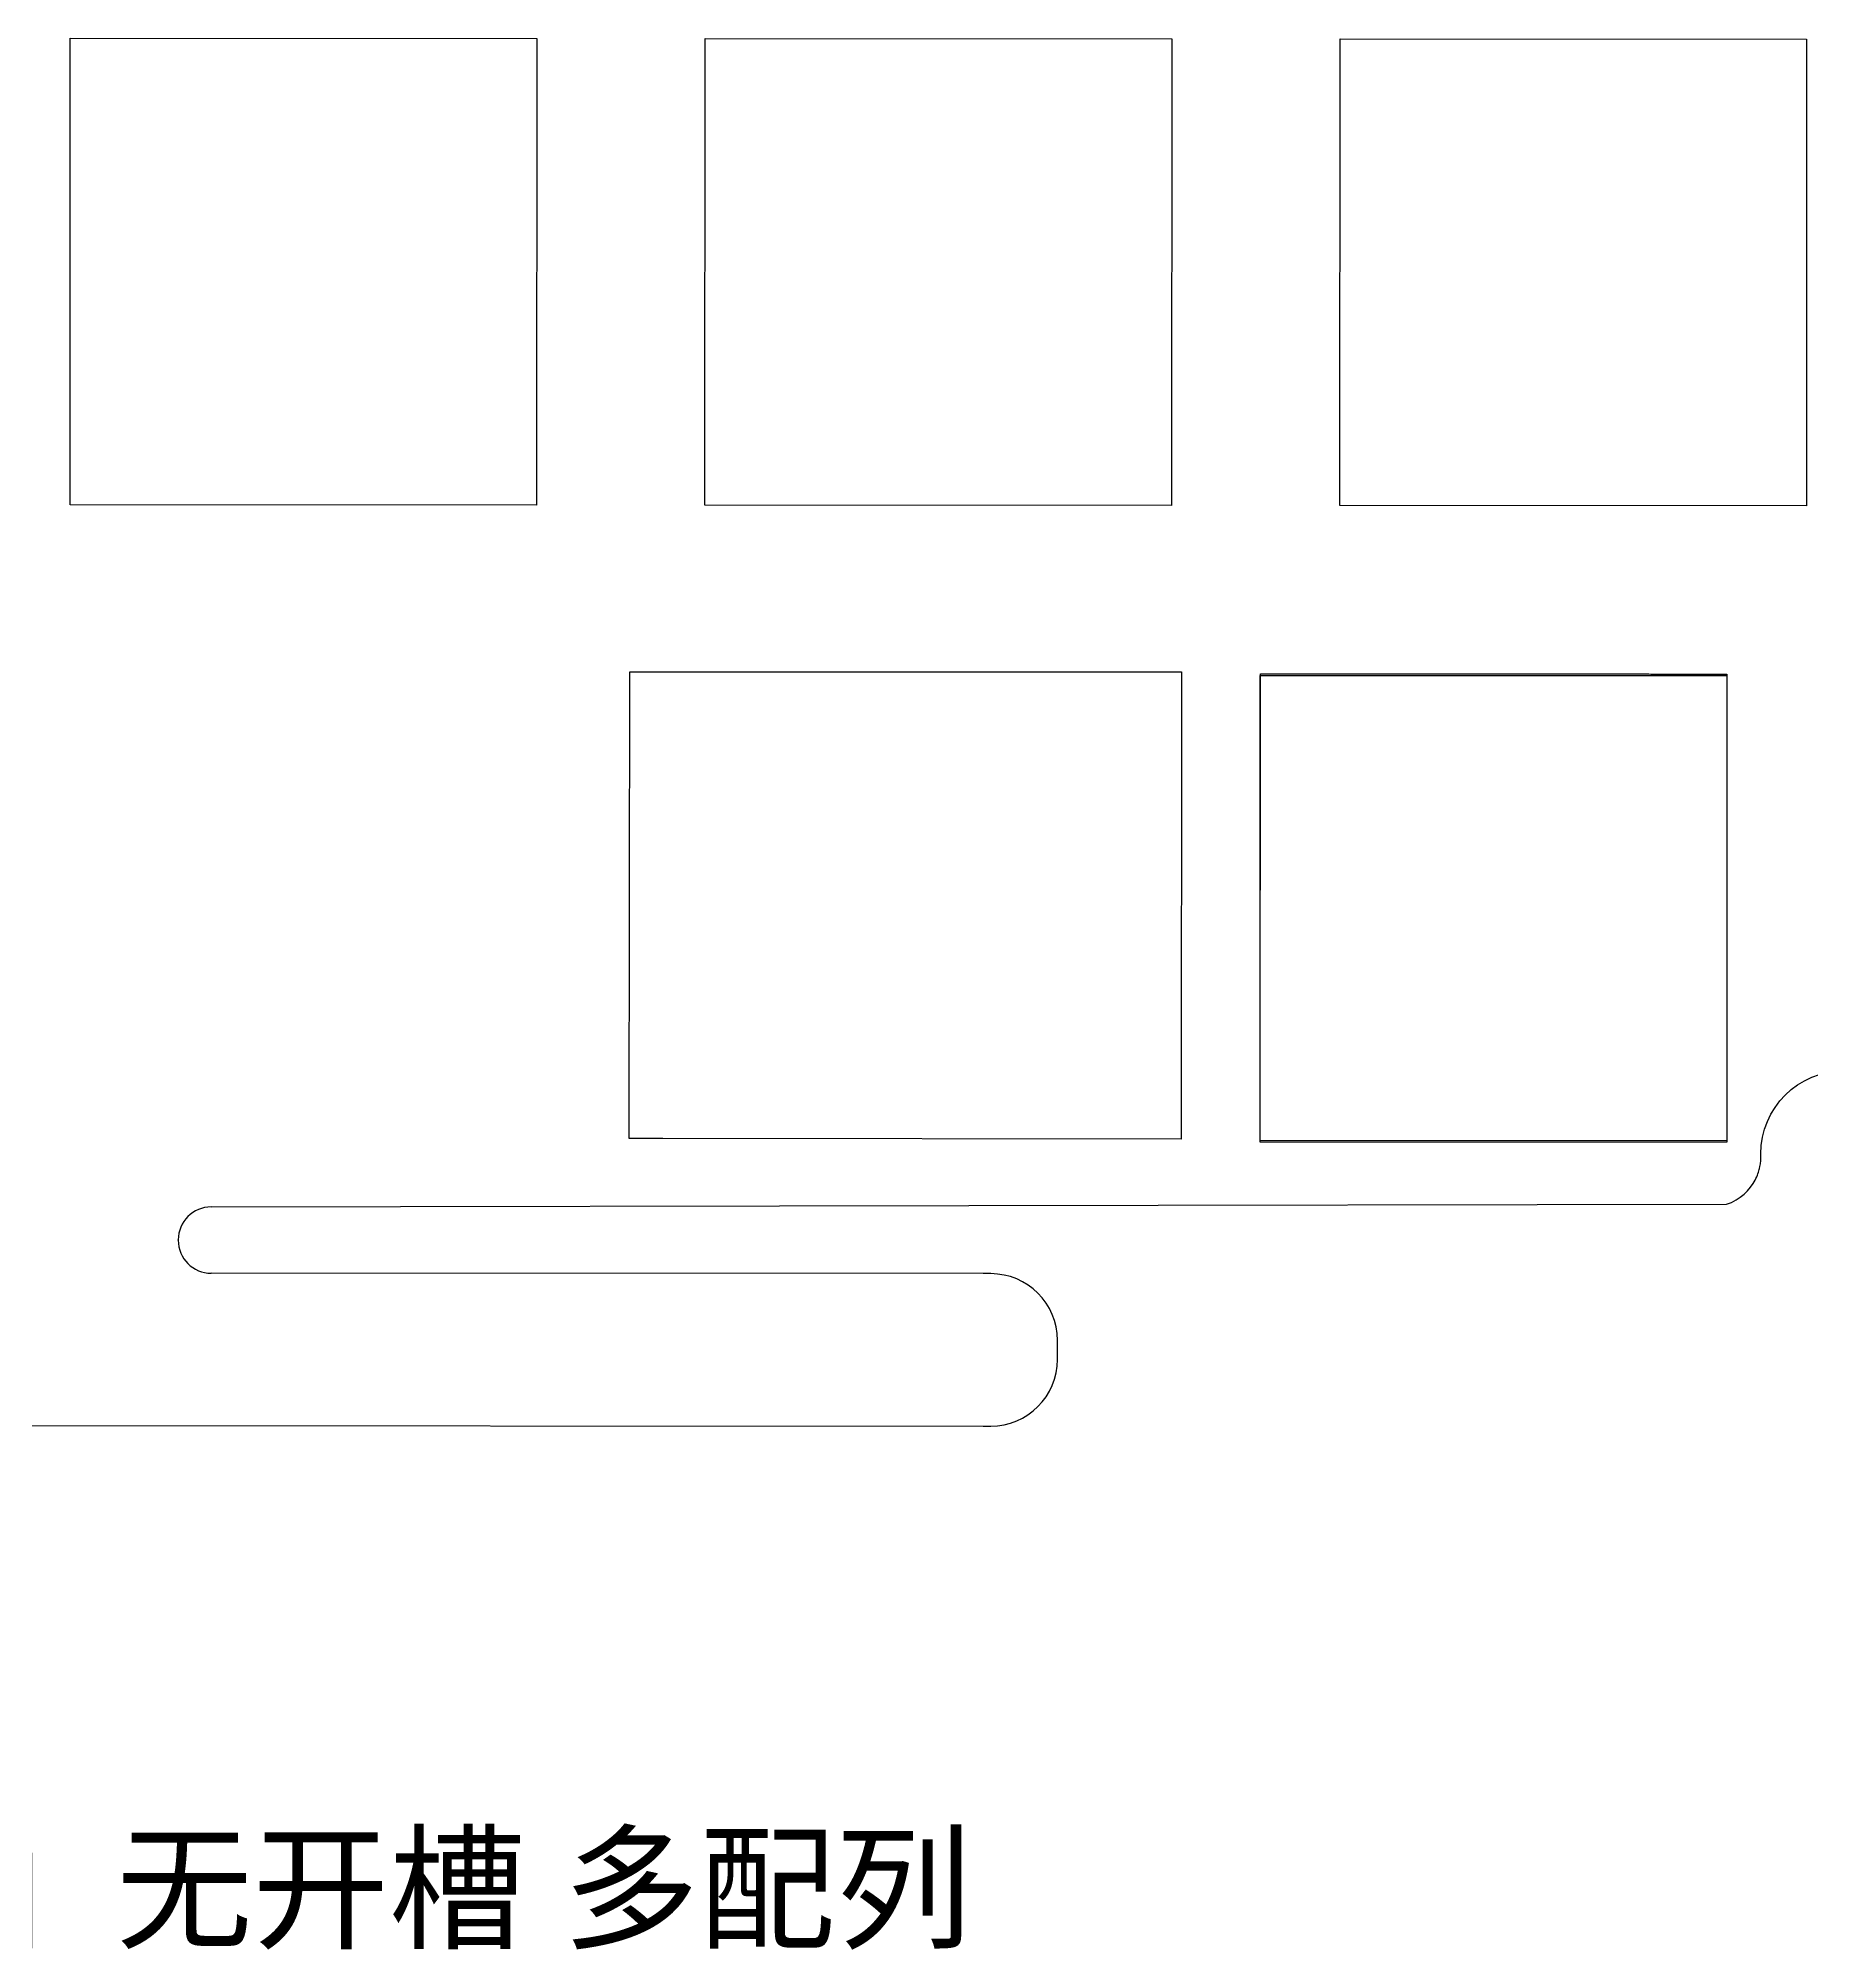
# Model space of a CAD drawing. Header units: millimetres. Extents: x -533 to 933, y 34 to 166.
# Drawn here: x 787.4 to 840.7, y 40.3 to 97.7 of the extents above; entities that cross this region are included whole.
import ezdxf

# ---------------------------------------------------------------- set-up
doc = ezdxf.new("R2010")
doc.units = ezdxf.units.MM
doc.header["$MEASUREMENT"] = 0
doc.layers.get('0').update_dxf_attribs({"lineweight": 0})

# ---------------------------------------------------------------- blocks, each defined once
blk = doc.blocks.new('Block_1')
at = {"char_height": 0.2, "attachment_point": 7}
for s, insert in [('\\C18;\\c0;\\FArial|b0|i0|c1;\\H3.000000;\\W1.000000;p', (772.938, 40.341)), ('\\C18;\\c0;\\FAdobe Song Std L|b0|i0|c1;\\H3.000000;\\W1.000000;卫星轴  无开槽 多配列', (775.269, 40.341))]:
    blk.add_mtext(s, dxfattribs=dict(at, insert=insert))

msp = doc.modelspace()

# ---------------------------------------------------------------- linework, layer by layer
at = {"color": 18, "lineweight": 25, "true_color": 0x000000}
for p, q in [((824.1, 65.621), (824.106, 78.621)), ((824.106, 78.621), (828.606, 78.619)), ((828.606, 78.619), (832.606, 78.617)), ((824.1, 78.567), (838.099, 78.567)), ((824.1, 64.568), (824.1, 78.567)), ((838.099, 78.567), (838.099, 64.568)), ((824.099, 64.621), (824.1, 65.621)), ((838.099, 65.572), (838.098, 64.614)), ((838.098, 64.614), (824.099, 64.621)), ((838.099, 64.568), (824.1, 64.568)), ((792.627, 62.626), (838.097, 62.706)), ((791.639, 61.627), (791.639, 61.636)), ((815.787, 60.625), (792.628, 60.637)), ((747.261, 56.088), (815.785, 56.053))]:
    msp.add_line(p, q, dxfattribs=at)
for points in [[(788.39, 83.689), (788.397, 97.689), (802.397, 97.682), (802.39, 83.682)], [(821.44, 83.673), (807.44, 83.68), (807.447, 97.68), (821.447, 97.673)], [(826.497, 97.67), (840.497, 97.663), (840.49, 83.663), (826.49, 83.67)], [(805.171, 64.681), (805.191, 78.684), (821.735, 78.676), (821.728, 64.658), (806.182, 64.68), (805.182, 64.68), (805.182, 64.681)]]:
    msp.add_lwpolyline(points, close=True, dxfattribs=at)
for points, knots in [([(832.606, 78.617), (833.713, 78.617), (834.82, 78.616), (835.48, 78.616), (835.695, 78.616), (835.863, 78.615), (835.967, 78.615), (836.076, 78.615), (836.2, 78.615), (836.391, 78.615), (836.583, 78.615), (836.824, 78.615), (837.106, 78.615), (837.112, 78.615), (837.127, 78.615), (837.134, 78.614), (837.14, 78.614), (837.149, 78.614), (837.156, 78.614), (837.472, 78.614), (837.789, 78.614), (838.105, 78.614)], [0, 0, 0, 0, 1, 1, 1, 2, 2, 2, 3, 3, 3, 4, 4, 4, 5, 5, 5, 6, 6, 6, 7, 7, 7, 7]), ([(838.105, 78.614), (838.105, 78.361), (838.105, 78.109), (838.105, 77.936), (838.105, 77.849), (838.105, 77.801), (838.105, 77.67), (838.105, 77.664), (838.105, 77.654), (838.105, 77.646), (838.105, 77.633), (838.106, 77.626), (838.106, 77.614), (838.104, 75.19), (838.103, 72.764), (838.102, 70.783), (838.102, 70.115), (838.101, 69.497), (838.101, 68.947), (838.101, 68.489), (838.101, 68.077), (838.101, 67.723), (838.1, 67.498), (838.1, 67.258), (838.1, 66.934), (838.1, 66.565), (838.1, 66.119), (838.1, 65.614), (838.1, 65.603), (838.099, 65.583), (838.099, 65.572)], [0, 0, 0, 0, 1, 1, 1, 2, 2, 2, 3, 3, 3, 4, 4, 4, 5, 5, 5, 6, 6, 6, 7, 7, 7, 8, 8, 8, 9, 9, 9, 10, 10, 10, 10]), ([(838.097, 62.706), (838.5, 62.84), (838.804, 63.152), (838.952, 63.432), (839.022, 63.565), (839.061, 63.689), (839.083, 63.782), (839.1, 63.854), (839.124, 63.971), (839.124, 64.129), (839.124, 64.152), (839.124, 64.194), (839.124, 64.217), (839.124, 65.598), (840.244, 66.716), (841.625, 66.716), (842.382, 66.715), (843.049, 66.367), (843.48, 65.891), (843.744, 65.598), (843.922, 65.259), (844.02, 64.929), (844.082, 64.722), (844.124, 64.561), (844.124, 64.214), (844.124, 64.175), (844.124, 64.138), (844.124, 64.105), (844.123, 63.323), (844.722, 62.68), (845.486, 62.611)], [0, 0, 0, 0, 1, 1, 1, 2, 2, 2, 3, 3, 3, 4, 4, 4, 5, 5, 5, 6, 6, 6, 7, 7, 7, 8, 8, 8, 9, 9, 9, 10, 10, 10, 10]), ([(815.785, 56.053), (815.862, 56.053), (815.939, 56.053), (816.016, 56.053), (817.12, 56.053), (818.016, 56.948), (818.017, 58.052), (818.017, 58.243), (818.017, 58.434), (818.017, 58.624), (818.018, 59.729), (817.123, 60.625), (816.018, 60.625), (815.941, 60.625), (815.864, 60.625), (815.787, 60.625)], [0, 0, 0, 0, 1, 1, 1, 2, 2, 2, 3, 3, 3, 4, 4, 4, 5, 5, 5, 5])]:
    msp.add_open_spline(points, degree=3, knots=knots, dxfattribs=at)
for points in [[(792.627, 62.626), (792.081, 62.625), (791.639, 62.182), (791.639, 61.636)], [(791.639, 61.627), (791.639, 61.08), (792.081, 60.637), (792.628, 60.637)]]:
    msp.add_open_spline(points, degree=3, dxfattribs=at)

# ---------------------------------------------------------------- block references
msp.add_blockref('Block_1', (0, 0))

doc.saveas('drawing.dxf')
